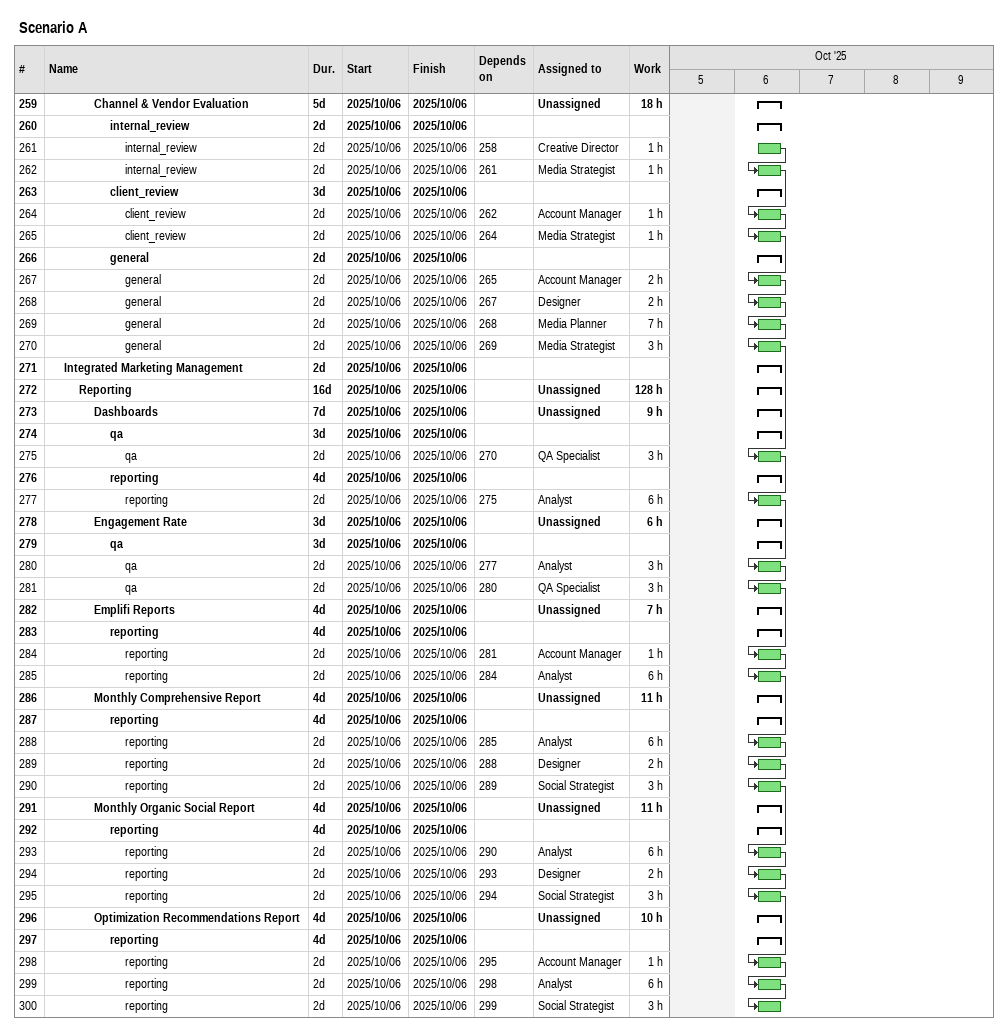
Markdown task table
Scenario A

| ID | Level | Task | Duration | Start | Finish | Predecessors | Resources | Work (h) |
|---|---|---|---|---|---|---|---|---|
| 259 | 4 | **Channel & Vendor Evaluation** | 5d | 2025-10-06 | 2025-10-06 |  | Unassigned | 18 |
| 260 | 5 | **internal_review** | 2d | 2025-10-06 | 2025-10-06 |  |  |  |
| 261 | 6 | internal_review | 2d | 2025-10-06 | 2025-10-06 | 258 | Creative Director | 1 |
| 262 | 6 | internal_review | 2d | 2025-10-06 | 2025-10-06 | 261 | Media Strategist | 1 |
| 263 | 5 | **client_review** | 3d | 2025-10-06 | 2025-10-06 |  |  |  |
| 264 | 6 | client_review | 2d | 2025-10-06 | 2025-10-06 | 262 | Account Manager | 1 |
| 265 | 6 | client_review | 2d | 2025-10-06 | 2025-10-06 | 264 | Media Strategist | 1 |
| 266 | 5 | **general** | 2d | 2025-10-06 | 2025-10-06 |  |  |  |
| 267 | 6 | general | 2d | 2025-10-06 | 2025-10-06 | 265 | Account Manager | 2 |
| 268 | 6 | general | 2d | 2025-10-06 | 2025-10-06 | 267 | Designer | 2 |
| 269 | 6 | general | 2d | 2025-10-06 | 2025-10-06 | 268 | Media Planner | 7 |
| 270 | 6 | general | 2d | 2025-10-06 | 2025-10-06 | 269 | Media Strategist | 3 |
| 271 | 2 | **Integrated Marketing Management** | 2d | 2025-10-06 | 2025-10-06 |  |  |  |
| 272 | 3 | **Reporting** | 16d | 2025-10-06 | 2025-10-06 |  | Unassigned | 128 |
| 273 | 4 | **Dashboards** | 7d | 2025-10-06 | 2025-10-06 |  | Unassigned | 9 |
| 274 | 5 | **qa** | 3d | 2025-10-06 | 2025-10-06 |  |  |  |
| 275 | 6 | qa | 2d | 2025-10-06 | 2025-10-06 | 270 | QA Specialist | 3 |
| 276 | 5 | **reporting** | 4d | 2025-10-06 | 2025-10-06 |  |  |  |
| 277 | 6 | reporting | 2d | 2025-10-06 | 2025-10-06 | 275 | Analyst | 6 |
| 278 | 4 | **Engagement Rate** | 3d | 2025-10-06 | 2025-10-06 |  | Unassigned | 6 |
| 279 | 5 | **qa** | 3d | 2025-10-06 | 2025-10-06 |  |  |  |
| 280 | 6 | qa | 2d | 2025-10-06 | 2025-10-06 | 277 | Analyst | 3 |
| 281 | 6 | qa | 2d | 2025-10-06 | 2025-10-06 | 280 | QA Specialist | 3 |
| 282 | 4 | **Emplifi Reports** | 4d | 2025-10-06 | 2025-10-06 |  | Unassigned | 7 |
| 283 | 5 | **reporting** | 4d | 2025-10-06 | 2025-10-06 |  |  |  |
| 284 | 6 | reporting | 2d | 2025-10-06 | 2025-10-06 | 281 | Account Manager | 1 |
| 285 | 6 | reporting | 2d | 2025-10-06 | 2025-10-06 | 284 | Analyst | 6 |
| 286 | 4 | **Monthly Comprehensive Report** | 4d | 2025-10-06 | 2025-10-06 |  | Unassigned | 11 |
| 287 | 5 | **reporting** | 4d | 2025-10-06 | 2025-10-06 |  |  |  |
| 288 | 6 | reporting | 2d | 2025-10-06 | 2025-10-06 | 285 | Analyst | 6 |
| 289 | 6 | reporting | 2d | 2025-10-06 | 2025-10-06 | 288 | Designer | 2 |
| 290 | 6 | reporting | 2d | 2025-10-06 | 2025-10-06 | 289 | Social Strategist | 3 |
| 291 | 4 | **Monthly Organic Social Report** | 4d | 2025-10-06 | 2025-10-06 |  | Unassigned | 11 |
| 292 | 5 | **reporting** | 4d | 2025-10-06 | 2025-10-06 |  |  |  |
| 293 | 6 | reporting | 2d | 2025-10-06 | 2025-10-06 | 290 | Analyst | 6 |
| 294 | 6 | reporting | 2d | 2025-10-06 | 2025-10-06 | 293 | Designer | 2 |
| 295 | 6 | reporting | 2d | 2025-10-06 | 2025-10-06 | 294 | Social Strategist | 3 |
| 296 | 4 | **Optimization Recommendations Report** | 4d | 2025-10-06 | 2025-10-06 |  | Unassigned | 10 |
| 297 | 5 | **reporting** | 4d | 2025-10-06 | 2025-10-06 |  |  |  |
| 298 | 6 | reporting | 2d | 2025-10-06 | 2025-10-06 | 295 | Account Manager | 1 |
| 299 | 6 | reporting | 2d | 2025-10-06 | 2025-10-06 | 298 | Analyst | 6 |
| 300 | 6 | reporting | 2d | 2025-10-06 | 2025-10-06 | 299 | Social Strategist | 3 |
